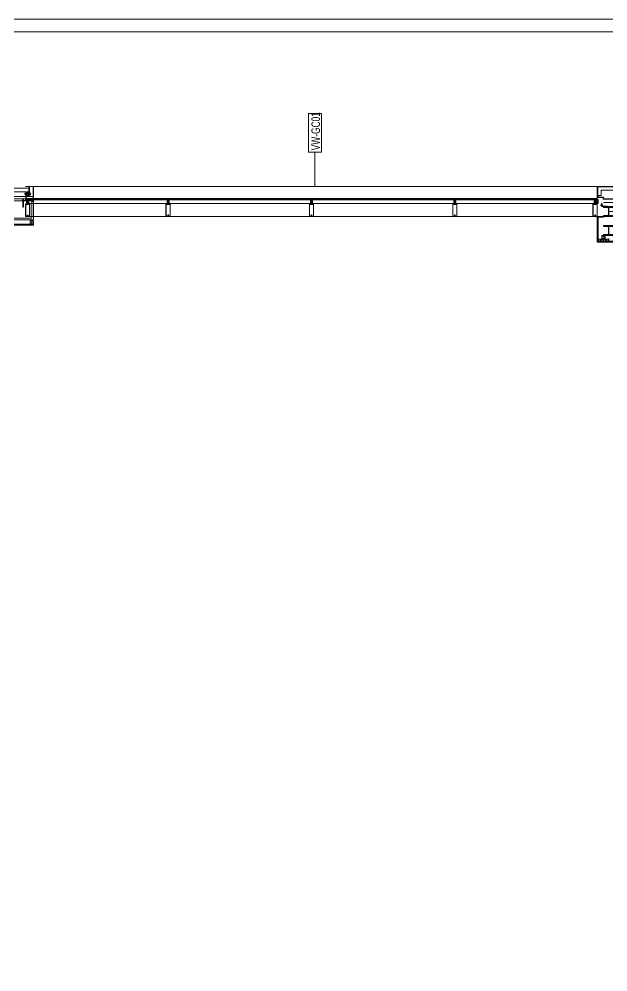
# Model space of a CAD drawing. Extents: x -3709 to 34975, y -230 to 8245.
# Drawn here: x 12281 to 12969, y 3092 to 4205 of the extents above; entities that cross this region are included whole.
import ezdxf
from ezdxf.enums import TextEntityAlignment as Align

# ---------------------------------------------------------------- set-up
doc = ezdxf.new("R2010")
doc.units = 0
for name, pattern in [('DOT2', [0.125, 0, -0.125]), ('Grundrisse$0$AUSGEZOGEN', [2, 1, 1]), ('HIDDEN', [0.375, 0.25, -0.125])]:
    doc.linetypes.add(name, pattern=pattern)
doc.layers.get('0').update_dxf_attribs({"color": 9, "lineweight": 9})
for name, color, linetype, lineweight in [('00', 9, 'Continuous', 9), ('06D', 9, 'Continuous', 9), ('09P', 9, 'Continuous', 9), ('10', 9, 'Continuous', 9), ('10A', 9, 'Continuous', 9), ('11', 9, 'Continuous', 9), ('14', 9, 'Continuous', 9), ('15', 9, 'Continuous', 9), ('20', 9, 'DOT2', 9), ('22', 8, 'Continuous', 9), ('33', 9, 'BATTING', 9), ('40A', 9, 'Continuous', 9)]:
    doc.layers.add(name, color=color, linetype=linetype, lineweight=lineweight)
doc.styles.add('Arial', font='arial.ttf', dxfattribs={"height": 2.5})
doc.linetypes.add('BATTING', pattern='A,0.0001,-0.1,[134,ltypeshp.shx,S=0.1,R=0,X=-0.1,Y=0],-0.2,[134,ltypeshp.shx,S=0.1,R=180,X=0.1,Y=0],-0.1', length=0.4001)

# ---------------------------------------------------------------- blocks, each defined once
blk = doc.blocks.new('cxvxv')
for p, q in [((-21988.4, 8561, 0), (-21988.4, 8560.3, 0)), ((-21988.4, 8560.3, 0), (-21986.6, 8560.3, 0)), ((-21988.4, 8555.4, 0), (-21986.6, 8555.4, 0)), ((-21988.4, 8554.7, 0), (-21988.4, 8555.4, 0)), ((-21986.9, 8561.1, 0), (-21988.2, 8561.1, 0)), ((-21986.9, 8554.7, 0), (-21988.2, 8554.7, 0)), ((-21988, 8561.2, 0), (-21987, 8561.3, 0)), ((-21988, 8561.3, 0), (-21988, 8561.3, 0)), ((-21988, 8561.2, 0), (-21988, 8561.3, 0)), ((-21988, 8561.3, 0), (-21987.9, 8561.3, 0)), ((-21988, 8561.1, 0), (-21987, 8561.2, 0)), ((-21988, 8561.1, 0), (-21988, 8561.2, 0)), ((-21988, 8561.2, 0), (-21988, 8561.2, 0)), ((-21988, 8561.1, 0), (-21988, 8561.1, 0)), ((-21988, 8561.1, 0), (-21988, 8561.1, 0)), ((-21988, 8561.1, 0), (-21988, 8561.1, 0)), ((-21988, 8561, 0), (-21988, 8560.3, 0)), ((-21988, 8560.3, 0), (-21987, 8560.3, 0)), ((-21988, 8560.3, 0), (-21988, 8560.3, 0)), ((-21988, 8560.1, 0), (-21988, 8555.6, 0)), ((-21988, 8555.4, 0), (-21987, 8555.4, 0)), ((-21988, 8554.7, 0), (-21988, 8555.4, 0)), ((-21988, 8555.4, 0), (-21988, 8555.4, 0)), ((-21987.5, 8561.3, 0), (-21987.9, 8561.3, 0)), ((-21987.7, 8561, 0), (-21987.7, 8561.1, 0)), ((-21987.7, 8561.1, 0), (-21987.7, 8561.1, 0)), ((-21987.5, 8561.3, 0), (-21987.1, 8561.3, 0)), ((-21987.1, 8561.3, 0), (-21987.1, 8561.2, 0)), ((-21987, 8561.3, 0), (-21987.1, 8561.3, 0)), ((-21987.1, 8561.3, 0), (-21987, 8561.3, 0)), ((-21987, 8561.3, 0), (-21987.1, 8561.3, 0)), ((-21987, 8561.3, 0), (-21987.1, 8561.3, 0)), ((-21987.1, 8561.2, 0), (-21987, 8561.2, 0)), ((-21987, 8561.2, 0), (-21987.1, 8561.2, 0)), ((-21987.1, 8561.2, 0), (-21987.1, 8561.1, 0)), ((-21987.1, 8561.1, 0), (-21987, 8561.1, 0)), ((-21987.1, 8560.6, 0), (-21987.1, 8561, 0)), ((-21987.1, 8560.6, 0), (-21987.1, 8560.3, 0)), ((-21987.1, 8560.3, 0), (-21987.1, 8560.3, 0)), ((-21987.1, 8555.6, 0), (-21987.1, 8560.1, 0)), ((-21987.1, 8555.1, 0), (-21987.1, 8555.4, 0)), ((-21987.1, 8555.4, 0), (-21987.1, 8555.4, 0)), ((-21987.1, 8555.1, 0), (-21987.1, 8554.7, 0)), ((-21987, 8560.3, 0), (-21987, 8560.3, 0)), ((-21987, 8555.6, 0), (-21987, 8560.1, 0)), ((-21987, 8555.4, 0), (-21987, 8555.4, 0)), ((-21986.6, 8560.3, 0), (-21986.6, 8561, 0)), ((-21986.6, 8555.4, 0), (-21986.6, 8554.7, 0))]:
    blk.add_line(p, q)
at = {"elevation": 0}
for points in [[(-21986.3, 8560.1), (-21988.7, 8560.1), (-21988.7, 8560.3), (-21986.3, 8560.3)], [(-21986.3, 8555.6), (-21988.7, 8555.6), (-21988.7, 8555.4), (-21986.3, 8555.4)]]:
    blk.add_lwpolyline(points, close=True, dxfattribs=at)
for points in [[(-21988, 8560.3), (-21988, 8560.3)], [(-21988, 8560.1), (-21988, 8555.6)], [(-21988, 8555.4), (-21988, 8555.4)]]:
    blk.add_lwpolyline(points, dxfattribs=at)
for centre, radius, start, end in [((-21988.2, 8560.8, 0), 0.315, 45.8497, 134.1503), ((-21988.2, 8555, 0), 0.315, 225.8497, 314.1503), ((-21987.5, 8560, 0), 1.12, 66.8701, 113.1299), ((-21987.5, 8560, 0), 1.12, 66.8701, 113.1299), ((-21987.5, 8555.8, 0), 1.12, 246.8701, 293.1299), ((-21987.5, 8555.8, 0), 1.12, 246.8701, 293.1299), ((-21986.9, 8560.8, 0), 0.313, 45.449, 134.551), ((-21986.9, 8555, 0), 0.313, 225.449, 314.551)]:
    blk.add_arc(centre, radius, start, end)
blk = doc.blocks.new('VIDA')
for p, q in [((-18072, 6524), (-18070, 6525)), ((-18072, 6524), (-18072, 6524)), ((-18072, 6524), (-18072, 6524)), ((-18070, 6523), (-18072, 6524)), ((-18070, 6525), (-18071, 6523)), ((-18071, 6523), (-18070, 6525)), ((-18070, 6523), (-18069, 6525)), ((-18070, 6525), (-18070, 6525)), ((-18070, 6525), (-18070, 6524)), ((-18070, 6524), (-18070, 6525)), ((-18070, 6525), (-18070, 6525)), ((-18070, 6525), (-18070, 6525)), ((-18070, 6525), (-18069, 6525)), ((-18070, 6524), (-18070, 6524)), ((-18069, 6522), (-18070, 6523)), ((-18070, 6523), (-18070, 6523)), ((-18069, 6523), (-18068, 6525)), ((-18069, 6522), (-18069, 6525)), ((-18069, 6525), (-18069, 6522)), ((-18069, 6525), (-18069, 6525)), ((-18069, 6525), (-18069, 6525)), ((-18069, 6525), (-18069, 6525)), ((-18069, 6525), (-18069, 6525)), ((-18069, 6525), (-18068, 6525)), ((-18069, 6523), (-18069, 6522)), ((-18068, 6522), (-18069, 6523)), ((-18069, 6523), (-18069, 6523)), ((-18069, 6522), (-18069, 6522)), ((-18067, 6525), (-18068, 6522)), ((-18068, 6523), (-18067, 6525)), ((-18068, 6525), (-18068, 6523)), ((-18068, 6522), (-18068, 6525)), ((-18068, 6525), (-18068, 6525)), ((-18068, 6525), (-18068, 6522)), ((-18068, 6525), (-18068, 6525)), ((-18068, 6525), (-18068, 6525)), ((-18068, 6525), (-18067, 6525)), ((-18068, 6523), (-18068, 6522)), ((-18068, 6522), (-18068, 6523)), ((-18068, 6523), (-18068, 6523)), ((-18068, 6523), (-18068, 6522)), ((-18067, 6522), (-18068, 6522)), ((-18068, 6522), (-18068, 6522)), ((-18066, 6525), (-18067, 6525)), ((-18067, 6523), (-18066, 6525)), ((-18066, 6525), (-18067, 6522)), ((-18067, 6525), (-18067, 6523)), ((-18067, 6522), (-18067, 6525)), ((-18067, 6525), (-18067, 6525)), ((-18067, 6525), (-18067, 6525)), ((-18067, 6525), (-18067, 6525)), ((-18067, 6522), (-18067, 6523)), ((-18067, 6523), (-18067, 6522)), ((-18067, 6523), (-18067, 6523)), ((-18067, 6523), (-18067, 6522)), ((-18066, 6522), (-18067, 6522)), ((-18066, 6525), (-18066, 6525)), ((-18066, 6525), (-18066, 6525)), ((-18066, 6525), (-18066, 6525)), ((-18066, 6525), (-18066, 6523)), ((-18066, 6522), (-18066, 6525)), ((-18065, 6525), (-18066, 6522)), ((-18066, 6523), (-18065, 6525)), ((-18066, 6525), (-18065, 6525)), ((-18066, 6523), (-18066, 6523)), ((-18066, 6523), (-18066, 6522)), ((-18066, 6523), (-18066, 6522)), ((-18066, 6522), (-18066, 6523)), ((-18065, 6522), (-18066, 6522)), ((-18065, 6525), (-18065, 6523)), ((-18065, 6522), (-18065, 6525)), ((-18065, 6525), (-18065, 6525)), ((-18065, 6525), (-18065, 6525)), ((-18065, 6525), (-18065, 6525)), ((-18065, 6525), (-18064, 6525)), ((-18065, 6523), (-18064, 6525)), ((-18064, 6525), (-18065, 6522)), ((-18065, 6522), (-18064, 6525)), ((-18065, 6523), (-18065, 6522)), ((-18065, 6523), (-18065, 6523)), ((-18065, 6523), (-18065, 6522)), ((-18065, 6522), (-18065, 6523)), ((-18064, 6523), (-18065, 6522)), ((-18064, 6523), (-18065, 6522)), ((-18065, 6522), (-18065, 6522)), ((-18064, 6525), (-18064, 6525)), ((-18064, 6525), (-18064, 6525)), ((-18064, 6525), (-18064, 6525)), ((-18064, 6525), (-18064, 6523)), ((-18064, 6522), (-18062, 6525)), ((-18062, 6525), (-18064, 6522)), ((-18064, 6523), (-18062, 6525)), ((-18062, 6525), (-18064, 6525)), ((-18064, 6523), (-18064, 6523)), ((-18062, 6523), (-18064, 6522)), ((-18062, 6523), (-18064, 6522)), ((-18064, 6522), (-18064, 6523)), ((-18064, 6522), (-18064, 6522)), ((-18063, 6522), (-18062, 6525)), ((-18061, 6525), (-18063, 6523)), ((-18062, 6525), (-18063, 6525)), ((-18062, 6523), (-18063, 6522)), ((-18063, 6522), (-18061, 6523)), ((-18062, 6523), (-18063, 6522)), ((-18063, 6523), (-18061, 6523)), ((-18063, 6522), (-18061, 6522)), ((-18062, 6525), (-18061, 6525)), ((-18062, 6525), (-18062, 6525)), ((-18062, 6525), (-18062, 6525)), ((-18062, 6525), (-18062, 6525)), ((-18061, 6525), (-18062, 6525)), ((-18062, 6523), (-18061, 6525)), ((-18061, 6525), (-18062, 6522)), ((-18062, 6522), (-18061, 6525)), ((-18061, 6523), (-18062, 6525)), ((-18062, 6525), (-18061, 6522)), ((-18062, 6525), (-18062, 6523)), ((-18062, 6525), (-18062, 6525)), ((-18062, 6525), (-18061, 6525)), ((-18062, 6523), (-18062, 6523)), ((-18062, 6522), (-18062, 6523)), ((-18061, 6523), (-18062, 6522)), ((-18061, 6523), (-18062, 6522)), ((-18062, 6522), (-18062, 6522)), ((-18061, 6525), (-18060, 6525)), ((-18061, 6525), (-18061, 6525)), ((-18061, 6525), (-18061, 6525)), ((-18061, 6525), (-18061, 6525)), ((-18061, 6525), (-18061, 6523)), ((-18061, 6522), (-18060, 6525)), ((-18060, 6525), (-18061, 6522)), ((-18061, 6523), (-18060, 6525)), ((-18061, 6523), (-18061, 6523)), ((-18060, 6523), (-18061, 6522)), ((-18060, 6523), (-18061, 6522)), ((-18061, 6522), (-18061, 6523)), ((-18061, 6522), (-18061, 6522)), ((-18060, 6525), (-18060, 6525)), ((-18060, 6525), (-18060, 6525)), ((-18060, 6525), (-18060, 6525)), ((-18060, 6525), (-18060, 6525)), ((-18060, 6525), (-18060, 6523)), ((-18060, 6523), (-18060, 6525)), ((-18059, 6525), (-18060, 6522)), ((-18060, 6522), (-18059, 6525)), ((-18060, 6525), (-18059, 6525)), ((-18059, 6524), (-18060, 6523)), ((-18060, 6522), (-18060, 6523)), ((-18060, 6523), (-18060, 6522)), ((-18060, 6523), (-18060, 6522)), ((-18060, 6523), (-18060, 6523)), ((-18060, 6523), (-18059, 6523)), ((-18060, 6522), (-18060, 6522)), ((-18058, 6527), (-18059, 6527)), ((-18059, 6521), (-18059, 6527)), ((-18059, 6525), (-18059, 6525)), ((-18058, 6521), (-18059, 6521))]:
    blk.add_line(p, q)
for points in [[(-18069, 6525), (-18069, 6523)], [(-18057, 6524), (-18057, 6524), (-18057, 6524), (-18057, 6523)]]:
    blk.add_lwpolyline(points)
for start, end in [(7.5095, 35.2427), (324.7573, 352.4905)]:
    blk.add_arc((-18062, 6524), 5.21, start, end)
blk = doc.blocks.new('çelik dübel')
at = {"ltscale": 7}
for p, q in [((-87, -2), (-85, 2)), ((-85, -6), (-85, 2)), ((-68, 2), (-85, 2)), ((-75, -6), (-75, 2)), ((-70, -6), (-70, 2)), ((-68, 3), (-58, 2)), ((-68, -7), (-68, 3)), ((-58, -6), (-58, 2)), ((-53, 2), (-58, 2)), ((-8, 2), (-58, 2)), ((-53, -6), (-53, 2)), ((-25, -6), (-25, 2)), ((-25, -6), (-24, 2)), ((-23, -6), (-22, 2)), ((-21, -6), (-20, 2)), ((-19, -6), (-18, 2)), ((-17, -6), (-16, 2)), ((-85, -6), (-87, -2)), ((-68, -6), (-85, -6)), ((-68, -7), (-58, -6)), ((-53, -5), (-58, -5)), ((-8, -6), (-58, -6))]:
    blk.add_line(p, q, dxfattribs=at)
for p, q in [((-15, -6), (-14, 2)), ((-13, -6), (-12, 2)), ((-11, -6), (-10, 1)), ((-10, -9), (-10, 5)), ((-9, 5), (-10, 5)), ((-10, 3), (-10, 5)), ((-9, -9), (-9, 5)), ((-8, 2), (-8, 3)), ((-8, -4), (-8, 0)), ((-5, 4), (-7, 4)), ((-5, 1), (-7, 1)), ((-4, 2), (-4, 3)), ((-1, 2), (-4, 2)), ((-4, -4), (-4, 0)), ((-3, -6), (-2, 2)), ((-1, -6), (0, 1)), ((0, -5), (0, 1)), ((-10, -7), (-10, -9)), ((-9, -9), (-10, -9)), ((-8, -6), (-8, -7)), ((-5, -5), (-7, -5)), ((-5, -8), (-7, -8)), ((-4, -6), (-4, -7)), ((-1, -6), (-4, -6))]:
    blk.add_line(p, q)
for points in [[(-68, 1), (-67, 0), (-67, 0), (-67, 0), (-66, -1), (-66, -1), (-66, -2), (-65, -2), (-65, -3), (-65, -3), (-65, -3), (-65, -3), (-64, -4), (-64, -4), (-64, -3), (-64, -3), (-63, -3), (-63, -3), (-63, -3), (-63, -2), (-62, -2), (-62, -2), (-62, -1), (-62, -1), (-61, -1), (-61, -1), (-61, -1), (-61, 0), (-61, 0), (-60, -1), (-60, -1), (-60, -1), (-60, -1), (-60, -1), (-60, -2), (-59, -2), (-59, -3), (-59, -3), (-59, -3), (-58, -3), (-58, -3)], [(-68, 0), (-68, 0), (-68, 0), (-68, -1), (-68, -1), (-68, -1), (-68, -1), (-68, -1), (-68, -1), (-68, -1), (-68, -1), (-68, -1), (-67, -1), (-67, -1), (-67, -1), (-67, -1), (-67, -1), (-67, -1), (-67, -1), (-67, -1), (-67, -1), (-67, -1), (-67, -1), (-67, -1), (-67, -1), (-67, -1), (-67, -1), (-67, -2), (-67, -2), (-67, -2), (-67, -2), (-67, -2), (-67, -2), (-67, -2), (-67, -2), (-67, -2), (-67, -2), (-67, -2), (-67, -2), (-67, -2), (-67, -2), (-67, -2), (-67, -2), (-66, -2), (-66, -3), (-66, -3), (-66, -3), (-66, -3), (-66, -3), (-66, -3), (-66, -3), (-66, -3), (-66, -3), (-66, -3), (-66, -3), (-66, -3), (-66, -3), (-66, -3), (-66, -3), (-66, -3), (-66, -3), (-66, -4), (-66, -4), (-66, -4), (-66, -4), (-66, -4), (-66, -4), (-66, -4), (-66, -4), (-66, -4), (-66, -4), (-66, -4), (-65, -4), (-65, -4), (-65, -4), (-65, -4), (-65, -4), (-65, -4), (-65, -4), (-65, -4), (-65, -4), (-65, -4), (-65, -4), (-65, -4), (-65, -4), (-65, -4), (-65, -5), (-65, -5), (-65, -5), (-64, -5), (-64, -5), (-64, -5), (-64, -5), (-64, -5), (-64, -5), (-64, -5), (-64, -5), (-64, -5), (-64, -5), (-64, -4), (-64, -4), (-64, -4), (-64, -4), (-64, -4), (-64, -4), (-63, -4), (-63, -4), (-63, -4), (-63, -4), (-63, -4), (-63, -4), (-63, -4), (-63, -4), (-63, -4), (-63, -4), (-63, -4), (-63, -4), (-63, -4), (-63, -4), (-63, -4), (-63, -4), (-63, -4), (-63, -4), (-63, -4), (-63, -4), (-63, -4), (-63, -4), (-63, -4), (-63, -4), (-62, -4), (-62, -4), (-62, -3), (-62, -3), (-62, -3), (-62, -3), (-62, -3), (-62, -3), (-62, -3), (-62, -3), (-62, -3), (-62, -3), (-62, -3), (-62, -3), (-62, -3), (-62, -3), (-62, -3), (-62, -3), (-62, -3), (-62, -3), (-62, -3), (-62, -3), (-62, -3), (-62, -3), (-62, -3), (-62, -3), (-62, -3), (-62, -2), (-61, -2), (-61, -2), (-61, -2), (-61, -2), (-61, -2), (-61, -2), (-61, -2), (-61, -2), (-61, -2), (-61, -2), (-61, -2), (-61, -2), (-61, -2), (-61, -2), (-61, -2), (-61, -2), (-61, -2), (-61, -2), (-61, -2), (-61, -2), (-61, -2), (-61, -2), (-61, -2), (-61, -2), (-61, -2), (-61, -2), (-61, -2), (-61, -2), (-61, -2), (-61, -2), (-61, -2), (-61, -2), (-61, -2), (-61, -2), (-61, -2), (-61, -2), (-61, -2), (-61, -2), (-61, -2), (-61, -2), (-61, -2), (-61, -2), (-61, -2), (-60, -2), (-60, -2), (-60, -2), (-60, -2), (-60, -3), (-60, -3), (-60, -3), (-60, -3), (-60, -3), (-60, -3), (-60, -3), (-60, -3), (-60, -3), (-60, -3), (-60, -3), (-60, -3), (-60, -3), (-60, -3), (-60, -3), (-60, -3), (-60, -3), (-60, -3), (-60, -4), (-60, -4), (-60, -4), (-60, -4), (-60, -4), (-60, -4), (-59, -4), (-59, -4), (-59, -4), (-59, -4), (-59, -4), (-59, -4), (-59, -4), (-59, -4), (-59, -4), (-59, -4), (-58, -4), (-58, -4), (-58, -5)]]:
    blk.add_lwpolyline(points)
for centre, start, end in [((-7, 3), 90, 180), ((-7, 2), 180, 270), ((-7, 0), 90, 180), ((-5, 3), 0, 90), ((-5, 2), 270, 0), ((-5, 0), 0, 90), ((-1, 1), 0, 90), ((-7, -4), 180, 270), ((-7, -6), 90, 180), ((-7, -7), 180, 270), ((-5, -4), 270, 0), ((-5, -6), 0, 90), ((-5, -7), 270, 0), ((-1, -5), 270, 0)]:
    blk.add_arc(centre, 1, start, end)
blk = doc.blocks.new('kjdol')
at = {"elevation": -249.8}
for points in [[(77398, 60089.9), (77398, 60085.9), (77394, 60085.9), (77394, 60089.9)], [(77397.8, 60089.7), (77397.8, 60086.1), (77394.2, 60086.1), (77394.2, 60089.7)]]:
    blk.add_lwpolyline(points, close=True, dxfattribs=at)
at = {"ltscale": 10, "elevation": -278.9}
blk.add_lwpolyline([(77394.1, 60089.9), (77403.3, 60089.9, 0.460237), (77404.2, 60090.8), (77404.2, 60094.9), (77403.8, 60094.9), (77403.8, 60091.3, -0.414214), (77402.8, 60090.3), (77394.1, 60090.3)], format="xyb", close=True, dxfattribs=at)
at = {"xscale": 0.1000000000058208, "yscale": 0.1000000000058208, "zscale": 0.1000000000058208, "rotation": 180}
blk.add_blockref('VIDA', (75587.8, 60740.3, -249.8), dxfattribs=at)
blk.add_blockref('cxvxv', (99383.5, 51530.1, -249.8))
at = {"extrusion": (0, 0, -1), "xscale": 0.1000000000058208, "yscale": 0.1000000000058208, "zscale": -0.0999999999999091}
blk.add_blockref('çelik dübel', (-77402.7, 60093.4, 459.2), dxfattribs=at)
blk = doc.blocks.new('p-profil-21')
at = {"layer": '10A', "linetype": 'Continuous'}
for points in [[(2.4, 20.8), (2.3, 20.9), (-2.3, 20.9), (-2.4, 20.8), (-2.4, 20.2), (-2.3, 20.2), (-2.3, 20.1), (-2.4, 19.8), (-2.5, 19.8), (-2.5, 20.8), (-2.4, 21), (-2.4, 21), (2.3, 21), (2.5, 20.9), (2.5, 20.8), (2.5, 19.8), (2.4, 19.8), (2.3, 20.1), (2.3, 20.2), (2.4, 20.2)], [(2.5, 14.7), (2.5, 0.1), (2.5, 0), (2.3, 0), (-2.4, 0), (-2.5, 0.1), (-2.5, 0.1), (-2.5, 14.7), (-2.3, 14.7), (-2.2, 14.7), (-2.2, 14.6), (-2.3, 14.6), (-2.3, 14.4), (-1.9, 14.4), (-1.9, 14.4), (-1.8, 14.4), (-1.4, 14.4), (-1.4, 14.6), (-1.5, 14.6), (-1.5, 14.7), (-1.4, 14.7), (-1.1, 14.7), (-1.1, 14.6), (-1.2, 14.6), (-1.2, 14.4), (-0.7, 14.4), (-0.5, 14.5), (-0.5, 14.6), (-0.5, 15.7), (-0.5, 15.7), (-0.4, 15.7), (-0.2, 15.6), (-0.2, 15.6), (-0.2, 15.5), (-0.2, 15.4), (-0.2, 15.4), (-0.2, 15.4), (-0.2, 15.2), (-0.2, 15.2), (-0.2, 15.2), (-0.2, 15), (-0.2, 15), (-0.2, 15), (-0.2, 14.9), (-0.2, 14.8), (-0.2, 14.8), (-0.2, 14.7), (-0.2, 14.7), (-0.2, 14.6), (-0.2, 14.6), (-0.1, 14.4), (0, 14.3), (0.1, 14.4), (0.2, 14.6), (0.2, 14.7), (0.2, 14.7), (0.2, 14.8), (0.2, 14.9), (0.2, 14.9), (0.2, 15), (0.2, 15.1), (0.2, 15.1), (0.2, 15.1), (0.2, 15.3), (0.2, 15.3), (0.2, 15.3), (0.2, 15.4), (0.2, 15.5), (0.2, 15.5), (0.2, 15.6), (0.3, 15.6), (0.4, 15.7), (0.5, 15.7), (0.5, 15.7), (0.5, 14.6), (0.6, 14.5), (0.6, 14.4), (1.2, 14.4), (1.2, 14.6), (1.1, 14.6), (1.1, 14.7), (1.5, 14.7), (1.5, 14.7), (1.5, 14.6), (1.4, 14.6), (1.4, 14.4), (1.9, 14.4), (1.9, 14.4), (1.9, 14.4), (2.4, 14.4), (2.4, 14.6), (2.2, 14.6), (2.2, 14.7), (2.3, 14.7)], [(-2.1, 19.9), (-2, 19.9), (-2, 19.9), (-2, 19.8), (-2.4, 19.8), (-2.3, 20.2), (-2.2, 20.2), (-2.3, 20.2), (-2.3, 20.3), (-2.3, 20.3), (-2.3, 20.5), (-2.2, 20.6), (-2.1, 20.8), (-2.1, 20.8), (-2.1, 20.8), (-2.1, 20.7), (-2.1, 20.4), (-2, 20.3), (-1.1, 20.3), (-1, 20.2), (-1, 20.1), (-0.9, 20), (0, 20), (0, 20), (0, 20), (0.9, 20), (1, 20.1), (1, 20.2), (1.1, 20.3), (2, 20.3), (2, 20.4), (2, 20.7), (2.1, 20.8), (2.1, 20.8), (2.1, 20.8), (2.2, 20.6), (2.3, 20.5), (2.3, 20.3), (2.3, 20.3), (2.3, 20.2), (2.2, 20.2), (2.2, 20.2), (2.3, 19.8), (2, 19.8), (1.9, 19.9), (1.9, 19.9), (2.1, 19.9), (2.1, 20.1), (2, 20.2), (1.1, 20.2), (1.1, 19.9), (1.2, 19.9), (1.2, 19.9), (1.2, 19.8), (-1.2, 19.8), (-1.3, 19.9), (-1.3, 19.9), (-1.1, 19.9), (-1.1, 20.2), (-2, 20.2), (-2.1, 20.1)]]:
    blk.add_lwpolyline(points, close=True, dxfattribs=at)
blk.add_lwpolyline([(2.3, 14.1), (-2.3, 14.1), (-2.3, 0.2), (-0.2, 0.2), (-0.1, 0.3), (-0.1, 0.7), (-0.2, 0.8), (-0.2, 0.8), (-0.3, 0.8), (-0.3, 0.9), (-0.3, 0.9), (-0.4, 1), (-0.4, 1), (-0.4, 1), (-0.4, 1.1), (-0.5, 1.2), (-0.5, 1.2), (-0.5, 1.3), (-0.4, 1.3), (-0.4, 1.4), (-0.4, 1.4), (-0.4, 1.5), (-0.3, 1.5), (-0.3, 1.6), (-0.2, 1.6), (-0.1, 1.5), (-0.1, 1.3), (-0.2, 1.3), (-0.2, 1.3), (-0.2, 1.2), (-0.2, 1.1), (-0.2, 1.1), (-0.1, 1.1), (-0.1, 1), (0, 1), (0.1, 1), (0.1, 1.1), (0.1, 1.1), (0.2, 1.1), (0.2, 1.2), (0.2, 1.3), (0.1, 1.3), (0.1, 1.3), (0.1, 1.4), (0.1, 1.5), (0.2, 1.6), (0.3, 1.6), (0.3, 1.5), (0.3, 1.5), (0.4, 1.4), (0.4, 1.4), (0.4, 1.3), (0.4, 1.3), (0.4, 1.2), (0.4, 1.2), (0.4, 1.1), (0.4, 1), (0.4, 1), (0.4, 1), (0.3, 0.9), (0.3, 0.9), (0.2, 0.8), (0.2, 0.8), (0.2, 0.8), (0.1, 0.7), (0.1, 0.3), (0.1, 0.2), (2.3, 0.2), (2.3, 14.1)], dxfattribs=at)
at = {"layer": '10A', "linetype": 'Grundrisse$0$AUSGEZOGEN'}
for points in [[(-0.9, 18.2), (-0.9, 18.2), (-0.5, 18.3), (-0.5, 18.2), (-0.6, 18.1), (-0.6, 18.1), (-0.9, 18.1), (-1, 18), (-1.1, 17.9), (-1.1, 17.6), (-1.1, 17.5), (-1.2, 17.5), (-1.2, 17.6), (-1.2, 17.9), (-1.2, 17.9), (-1.2, 18), (-1.2, 18), (-1.1, 18), (-1.1, 18.1), (-1.1, 18.1), (-1, 18.2), (-1, 18.2)], [(-0.9, 17.3), (-0.9, 17.3), (-0.5, 17.4), (-0.5, 17.3), (-0.6, 17.2), (-0.6, 17.2), (-0.9, 17.2), (-1, 17.1), (-1.1, 17), (-1.1, 16.7), (-1.1, 16.7), (-1.2, 16.6), (-1.2, 16.7), (-1.2, 17), (-1.2, 17), (-1.2, 17.1), (-1.2, 17.1), (-1.1, 17.2), (-1.1, 17.2), (-1.1, 17.2), (-1, 17.3), (-1, 17.3)], [(-0.9, 16.4), (-0.9, 16.5), (-0.5, 16.5), (-0.5, 16.4), (-0.6, 16.3), (-0.6, 16.3), (-0.9, 16.3), (-1, 16.2), (-1.1, 16.1), (-1.1, 15.8), (-1.1, 15.8), (-1.2, 15.8), (-1.2, 15.8), (-1.2, 16.1), (-1.2, 16.1), (-1.2, 16.2), (-1.2, 16.2), (-1.1, 16.3), (-1.1, 16.3), (-1.1, 16.4), (-1, 16.4), (-1, 16.4)], [(0.5, 15.8), (0.3, 15.8), (0.2, 15.7), (0.2, 15.6), (0.2, 15.4), (0.2, 15.2), (0.2, 15.2), (0.2, 15.1), (0.2, 15.1), (0.2, 15.1), (0.2, 14.9), (0.2, 14.8), (0.2, 14.8), (0.1, 14.6), (0, 14.6), (-0.1, 14.6), (-0.2, 14.8), (-0.2, 14.8), (-0.2, 14.9), (-0.2, 15.1), (-0.2, 15.1), (-0.2, 15.1), (-0.2, 15.2), (-0.2, 15.2), (-0.2, 15.4), (-0.2, 15.6), (-0.2, 15.7), (-0.3, 15.8), (-0.5, 15.8), (-0.5, 18.6), (-0.5, 18.7), (-0.4, 18.9), (-0.4, 19), (-0.4, 19), (-0.5, 19), (-0.5, 19), (-0.5, 19), (-0.5, 19.6), (-0.4, 19.7), (-0.3, 19.6), (-0.3, 19.5), (-0.3, 19.5), (-0.4, 19.5), (-0.4, 19.2), (-0.3, 19.1), (0, 18.8), (0, 18.8), (0, 18.8), (0.3, 19.1), (0.4, 19.2), (0.4, 19.5), (0.3, 19.5), (0.3, 19.5), (0.3, 19.6), (0.4, 19.7), (0.5, 19.6), (0.5, 19.6), (0.5, 19), (0.5, 19), (0.4, 19), (0.4, 19), (0.4, 18.9), (0.5, 18.7), (0.5, 18.6)], [(0.9, 18.2), (0.9, 18.2), (0.5, 18.3), (0.5, 18.2), (0.5, 18.1), (0.6, 18.1), (0.9, 18.1), (1, 18), (1.1, 17.9), (1.1, 17.6), (1.1, 17.5), (1.1, 17.5), (1.2, 17.6), (1.2, 17.9), (1.2, 17.9), (1.2, 18), (1.1, 18), (1.1, 18), (1.1, 18.1), (1.1, 18.1), (1, 18.2), (1, 18.2)], [(0.9, 17.3), (0.9, 17.3), (0.5, 17.4), (0.5, 17.3), (0.5, 17.2), (0.6, 17.2), (0.9, 17.2), (1, 17.1), (1.1, 17), (1.1, 16.7), (1.1, 16.7), (1.1, 16.6), (1.2, 16.7), (1.2, 17), (1.2, 17), (1.2, 17.1), (1.1, 17.1), (1.1, 17.2), (1.1, 17.2), (1.1, 17.2), (1, 17.3), (1, 17.3)], [(0.9, 16.4), (0.9, 16.5), (0.5, 16.5), (0.5, 16.4), (0.5, 16.3), (0.6, 16.3), (0.9, 16.3), (1, 16.2), (1.1, 16.1), (1.1, 15.8), (1.1, 15.8), (1.1, 15.8), (1.2, 15.8), (1.2, 16.1), (1.2, 16.1), (1.2, 16.2), (1.1, 16.2), (1.1, 16.3), (1.1, 16.3), (1.1, 16.4), (1, 16.4), (1, 16.4)]]:
    blk.add_lwpolyline(points, close=True, dxfattribs=at)
blk = doc.blocks.new('*U52')
for points in [[(-0.1, -0.4), (-0.6, -0.4), (-0.6, 0.4), (-0.1, 0.4)], [(-0.1, 0.6), (0, 0.6), (0, -0.6), (-0.1, -0.6)], [(0.8, 0.6), (0.7, 0.6), (0.7, -0.6), (0.8, -0.6)], [(0.8, -0.4), (1.3, -0.4), (1.3, 0.4), (0.8, 0.4)]]:
    blk.add_lwpolyline(points, close=True)
for points in [[(0.7, 0.2), (0, 0.2)], [(0.7, -0.2), (0, -0.2)]]:
    blk.add_lwpolyline(points)
blk = doc.blocks.new('*U698')
for points in [[(-0.1, -0.4), (-0.6, -0.4), (-0.6, 0.4), (-0.1, 0.4)], [(-0.1, 0.6), (0, 0.6), (0, -0.6), (-0.1, -0.6)], [(1.1, 0.6), (1, 0.6), (1, -0.6), (1.1, -0.6)], [(1.1, -0.4), (1.5, -0.4), (1.5, 0.4), (1.1, 0.4)]]:
    blk.add_lwpolyline(points, close=True)
for points in [[(1, 0.2), (0, 0.2)], [(1, -0.2), (0, -0.2)]]:
    blk.add_lwpolyline(points)
blk = doc.blocks.new('*U697')
for points in [[(-0.1, -0.4), (-0.6, -0.4), (-0.6, 0.4), (-0.1, 0.4)], [(-0.1, 0.6), (0, 0.6), (0, -0.6), (-0.1, -0.6)], [(1.3, 0.6), (1.2, 0.6), (1.2, -0.6), (1.3, -0.6)], [(1.3, -0.4), (1.8, -0.4), (1.8, 0.4), (1.3, 0.4)]]:
    blk.add_lwpolyline(points, close=True)
for points in [[(1.2, 0.2), (0, 0.2)], [(1.2, -0.2), (0, -0.2)]]:
    blk.add_lwpolyline(points)
blk = doc.blocks.new('Prf-40x40')
for points in [[(1.5, -2), (-1.5, -2, -0.414214), (-2, -1.5), (-2, 1.5, -0.414214), (-1.5, 2), (1.5, 2, -0.414214), (2, 1.5), (2, -1.5, -0.414214)], [(1.5, -1.7), (-1.5, -1.7, -0.414214), (-1.7, -1.5), (-1.7, 1.5, -0.414214), (-1.5, 1.7), (1.5, 1.7, -0.414214), (1.7, 1.5), (1.7, -1.5, -0.414214)]]:
    blk.add_lwpolyline(points, format="xyb", close=True)
blk.add_point((0, 0))
blk = doc.blocks.new('VIDA-GY2')
for p, q in [((0, 6), (-3, 6)), ((0, 5), (-3, 5)), ((0, 9), (0, 6)), ((0, 9), (0, 6)), ((3, 6), (0, 6)), ((0, 5), (0, 2)), ((0, 5), (0, 2)), ((3, 5), (0, 5))]:
    blk.add_line(p, q)
blk.add_circle((0, 5), 5.4)
for centre, start, end in [((-1, 5), 166.2259, 193.7741), ((0, 7), 76.2259, 103.7741), ((0, 4), 256.2259, 283.7741), ((1, 5), 346.2259, 13.7741)]:
    blk.add_arc(centre, 2.1, start, end)
blk = doc.blocks.new('A$C24435FA4')
for p, q in [((6.8, 6.2, 0), (4, 6.2, 0)), ((4.2, 1.1, 0), (4, 1.1, 0)), ((4, 1.1, 0), (4, -1.1, 0)), ((4.2, 1.1, 0), (4.2, -1.1, 0)), ((4.3, 5.3, 0), (6.8, 5.3, 0)), ((4.3, 5.3, 0), (4.3, -5.3, 0)), ((4.3, -5.3, 0), (4.3, 5.3, 0)), ((4.3, 0.9, 0), (4.9, 0.9, 0)), ((4.3, 0.5, 0), (4.9, 0.5, 0)), ((5, 0.7, 0), (5, -0.7, 0)), ((5, 0.5, 0), (6.3, 0.5, 0)), ((5.2, -0.5, 0), (5.2, 0.5, 0)), ((5.3, -0.5, 0), (5.3, 0.5, 0)), ((5.5, -0.5, 0), (5.5, 0.5, 0)), ((5.7, -0.5, 0), (5.7, 0.5, 0)), ((5.8, -0.5, 0), (5.8, 0.5, 0)), ((6, -0.5, 0), (6, 0.5, 0)), ((6.1, -0.5, 0), (6.1, 0.5, 0)), ((6.3, -0.5, 0), (6.3, 0.5, 0)), ((6.8, 5.2, 0), (6.8, 6.2, 0)), ((6.8, -5.3, 0), (6.8, 5.3, 0)), ((4.2, -1.1, 0), (4, -1.1, 0)), ((4, -6.3, 0), (6.8, -6.3)), ((4.3, -0.5, 0), (4.9, -0.5, 0)), ((4.3, -1, 0), (4.9, -1, 0)), ((4.3, -5.3, 0), (6.8, -5.3, 0)), ((5, -0.5, 0), (6.3, -0.5, 0)), ((6.8, -6.3, 0), (6.8, -5.3, 0))]:
    blk.add_line(p, q)
for centre, radius, start, end in [((4.1, 6.3, 0), 0.129, 200.3002, 318.4444), ((4.1, 6.1, 0), 0.129, 200.3002, 318.4444), ((4.1, 5.9, 0), 0.129, 200.3002, 318.4444), ((4.1, 5.7, 0), 0.129, 200.3002, 318.4444), ((4.1, 5.5, 0), 0.129, 200.3002, 318.4444), ((4.1, 5.3, 0), 0.129, 200.3002, 318.4444), ((4.1, 5.1, 0), 0.129, 200.3002, 318.4444), ((4.1, 4.9, 0), 0.129, 200.3002, 318.4444), ((4.1, 4.7, 0), 0.129, 200.3002, 318.4444), ((4.1, 4.5, 0), 0.129, 200.3002, 318.4444), ((4.1, 4.3, 0), 0.129, 200.3002, 318.4444), ((4.1, 4.1, 0), 0.129, 200.3002, 318.4444), ((4.1, 3.9, 0), 0.129, 200.3002, 318.4444), ((4.1, 3.7, 0), 0.129, 200.3002, 318.4444), ((4.1, 3.5, 0), 0.129, 200.3002, 318.4444), ((4.1, 3.3, 0), 0.129, 200.3002, 318.4444), ((4.1, 3.1, 0), 0.129, 200.3002, 318.4444), ((4.1, 2.9, 0), 0.129, 200.3002, 318.4444), ((4.1, 2.7, 0), 0.129, 200.3002, 318.4444), ((4.1, 2.5, 0), 0.129, 200.3002, 318.4444), ((4.1, 2.3, 0), 0.129, 200.3002, 318.4444), ((4.1, 2.1, 0), 0.129, 200.3002, 318.4444), ((4.1, 1.9, 0), 0.129, 200.3002, 318.4444), ((4.1, 1.7, 0), 0.129, 200.3002, 318.4444), ((4.1, 1.5, 0), 0.129, 200.3002, 318.4444), ((4.1, 1.3, 0), 0.129, 200.3002, 318.4444), ((4.1, 1.1, 0), 0.129, 200.3002, 318.4444), ((4.1, 0.9, 0), 0.129, 200.3002, 318.4444), ((4.1, 0.7, 0), 0.129, 200.3002, 318.4444), ((4.1, 0.5, 0), 0.129, 200.3002, 318.4444), ((4.1, 0.3, 0), 0.129, 200.3002, 318.4444), ((4.1, 0.1, 0), 0.129, 200.3002, 318.4444), ((4.5, 0.7), 0.303, 132.075, 227.925), ((5.5, 0), 1.3, 157.3801, 202.6199), ((4.7, 0.7), 0.303, 312.075, 47.925), ((3.7, 0), 1.3, 337.3801, 22.6199), ((4.1, -0.1, 0), 0.129, 200.3002, 318.4444), ((4.1, -0.3, 0), 0.129, 200.3002, 318.4444), ((4.1, -0.5, 0), 0.129, 200.3002, 318.4444), ((4.1, -0.7, 0), 0.129, 200.3002, 318.4444), ((4.1, -0.9, 0), 0.129, 200.3002, 318.4444), ((4.1, -1.1, 0), 0.129, 200.3002, 318.4444), ((4.1, -1.3, 0), 0.129, 200.3002, 318.4444), ((4.1, -1.5, 0), 0.129, 200.3002, 318.4444), ((4.1, -1.7, 0), 0.129, 200.3002, 318.4444), ((4.1, -1.9, 0), 0.129, 200.3002, 318.4444), ((4.1, -2.1, 0), 0.129, 200.3002, 318.4444), ((4.1, -2.3, 0), 0.129, 200.3002, 318.4444), ((4.1, -2.5, 0), 0.129, 200.3002, 318.4444), ((4.1, -2.7, 0), 0.129, 200.3002, 318.4444), ((4.1, -2.9, 0), 0.129, 200.3002, 318.4444), ((4.1, -3.1, 0), 0.129, 200.3002, 318.4444), ((4.1, -3.3, 0), 0.129, 200.3002, 318.4444), ((4.1, -3.5, 0), 0.129, 200.3002, 318.4444), ((4.1, -3.7, 0), 0.129, 200.3002, 318.4444), ((4.1, -3.9, 0), 0.129, 200.3002, 318.4444), ((4.1, -4.1, 0), 0.129, 200.3002, 318.4444), ((4.1, -4.3, 0), 0.129, 200.3002, 318.4444), ((4.1, -4.5, 0), 0.129, 200.3002, 318.4444), ((4.1, -4.7, 0), 0.129, 200.3002, 318.4444), ((4.1, -4.9, 0), 0.129, 200.3002, 318.4444), ((4.1, -5.1, 0), 0.129, 200.3002, 318.4444), ((4.1, -5.3, 0), 0.129, 200.3002, 318.4444), ((4.1, -5.5, 0), 0.129, 200.3002, 318.4444), ((4.1, -5.7, 0), 0.129, 200.3002, 318.4444), ((4.1, -5.9, 0), 0.129, 200.3002, 318.4444), ((4.1, -6.1, 0), 0.129, 200.3002, 318.4444), ((4.5, -0.7), 0.303, 132.075, 227.925), ((4.7, -0.7), 0.303, 312.075, 47.925)]:
    blk.add_arc(centre, radius, start, end)
at = {"xscale": 0.09999999997671699, "yscale": 0.09999999997671699, "zscale": 0.09999999997671699, "rotation": 179.9999994663915}
for p in [(5.6, 3.5, 0), (5.6, -2.5, 0)]:
    blk.add_blockref('VIDA-GY2', p, dxfattribs=at)
at = {"layer": '10'}
blk.add_blockref('Prf-40x40', (2, 0), dxfattribs=at)
blk = doc.blocks.new('p-cephe-kose')
at = {"layer": '09P'}
h = blk.add_hatch(dxfattribs=at)
h.set_pattern_fill('ANSI31', color=256, scale=2, angle=180, style=0)
h.set_pattern_definition([(315, (-235.27782, -19.0209), (-0.176777, -0.176777), [])])
h.paths.add_polyline_path([(-228.2, -23.6), (-235, -23.6), (-235, -20), (-234.6, -20), (-234.6, -23.2), (-228.2, -23.2)])
h = blk.add_hatch(dxfattribs=at)
h.set_pattern_fill('ANSI31', color=256, scale=2, angle=90, style=0)
h.set_pattern_definition([(135, (-498170.25838, -156275.56962), (-0.1767766953, -0.1767766953), [])])
edge = h.paths.add_edge_path()
edge.add_line((-220.7, -23.6), (-232.7, -23.6))
edge.add_line((-232.7, -23.6), (-232.7, -24.4))
edge.add_line((-232.7, -24.4), (-228.2, -24.4))
edge.add_arc((-228.2, -25.6), 1.2, 0, 90, ccw=False)
edge.add_line((-227, -25.6), (-227, -33))
edge.add_arc((-228.2, -33), 1.2, -90, 0, ccw=False)
edge.add_line((-228.2, -34.2), (-232.7, -34.2))
edge.add_line((-232.7, -34.2), (-232.7, -35))
edge.add_line((-232.7, -35), (-220.7, -35))
edge.add_line((-220.7, -35), (-220.7, -34.2))
edge.add_line((-220.7, -34.2), (-225.3, -34.2))
edge.add_arc((-225.3, -33), 1.2, 180, 270, ccw=False)
edge.add_line((-226.5, -33), (-226.5, -25.6))
edge.add_arc((-225.3, -25.6), 1.2, 90, 180, ccw=False)
edge.add_line((-225.3, -24.4), (-220.7, -24.4))
edge.add_line((-220.7, -24.4), (-220.7, -23.6))
h = blk.add_hatch(dxfattribs=at)
h.set_pattern_fill('ANSI31', color=256, scale=2, angle=90, style=0)
h.set_pattern_definition([(135, (-498160.135, -156275.56962), (-0.1767766953, -0.1767766953), [])])
edge = h.paths.add_edge_path()
edge.add_line((-51.7, -23.6), (-63.7, -23.6))
edge.add_line((-63.7, -23.6), (-63.7, -24.4))
edge.add_line((-63.7, -24.4), (-59.1, -24.4))
edge.add_arc((-59.1, -25.6), 1.2, 0, 90, ccw=False)
edge.add_line((-57.9, -25.6), (-57.9, -33))
edge.add_arc((-59.1, -33), 1.2, -90, 0, ccw=False)
edge.add_line((-59.1, -34.2), (-63.7, -34.2))
edge.add_line((-63.7, -34.2), (-63.7, -35))
edge.add_line((-63.7, -35), (-51.7, -35))
edge.add_line((-51.7, -35), (-51.7, -34.2))
edge.add_line((-51.7, -34.2), (-56.2, -34.2))
edge.add_arc((-56.2, -33), 1.2, 180, 270, ccw=False)
edge.add_line((-57.4, -33), (-57.4, -25.6))
edge.add_arc((-56.2, -25.6), 1.2, 90, 180, ccw=False)
edge.add_line((-56.2, -24.4), (-51.7, -24.4))
edge.add_line((-51.7, -24.4), (-51.7, -23.6))
h = blk.add_hatch(dxfattribs=at)
h.set_pattern_fill('ANSI31', color=256, scale=2, angle=90, style=0)
h.set_pattern_definition([(135, (-15.31695, -44.59016), (-0.1767767, -0.1767767), [])])
edge = h.paths.add_edge_path()
edge.add_line((-15.3, -23.6), (-15.3, -35.6))
edge.add_line((-15.3, -35.6), (-16.1, -35.6))
edge.add_line((-16.1, -35.6), (-16.1, -31.1))
edge.add_arc((-17.3, -31.1), 1.2, 0, 90)
edge.add_line((-17.3, -29.9), (-24.7, -29.9))
edge.add_arc((-24.7, -31.1), 1.2, 90, 180)
edge.add_line((-25.9, -31.1), (-25.9, -35.6))
edge.add_line((-25.9, -35.6), (-26.7, -35.6))
edge.add_line((-26.7, -35.6), (-26.7, -23.6))
edge.add_line((-26.7, -23.6), (-25.9, -23.6))
edge.add_line((-25.9, -23.6), (-25.9, -28.2))
edge.add_arc((-24.7, -28.2), 1.2, 180, 270)
edge.add_line((-24.7, -29.4), (-17.3, -29.4))
edge.add_arc((-17.3, -28.2), 1.2, 270, 360)
edge.add_line((-16.1, -28.2), (-16.1, -23.6))
edge.add_line((-16.1, -23.6), (-15.3, -23.6))
h = blk.add_hatch(dxfattribs=at)
h.set_pattern_fill('ANSI31', color=256, scale=2, angle=90, style=0)
h.set_pattern_definition([(135, (-498170.25838, -156297.74955), (-0.1767766953, -0.1767766953), [])])
edge = h.paths.add_edge_path()
edge.add_line((-220.7, -45.8), (-232.7, -45.8))
edge.add_line((-232.7, -45.8), (-232.7, -46.6))
edge.add_line((-232.7, -46.6), (-228.2, -46.6))
edge.add_arc((-228.2, -47.8), 1.2, 360, 450, ccw=False)
edge.add_line((-227, -47.8), (-227, -55.2))
edge.add_arc((-228.2, -55.2), 1.2, 270, 360, ccw=False)
edge.add_line((-228.2, -56.4), (-232.7, -56.4))
edge.add_line((-232.7, -56.4), (-232.7, -57.2))
edge.add_line((-232.7, -57.2), (-220.7, -57.2))
edge.add_line((-220.7, -57.2), (-220.7, -56.4))
edge.add_line((-220.7, -56.4), (-225.3, -56.4))
edge.add_arc((-225.3, -55.2), 1.2, 180, 270, ccw=False)
edge.add_line((-226.5, -55.2), (-226.5, -47.8))
edge.add_arc((-225.3, -47.8), 1.2, 450, 540, ccw=False)
edge.add_line((-225.3, -46.6), (-220.7, -46.6))
edge.add_line((-220.7, -46.6), (-220.7, -45.8))
h = blk.add_hatch(dxfattribs=at)
h.set_pattern_fill('ANSI31', color=256, scale=2, angle=90, style=0)
h.set_pattern_definition([(135, (-498161.6788, -156326.59458), (-0.1767766953, -0.1767766953), [])])
edge = h.paths.add_edge_path()
edge.add_line((-51.7, -45.2), (-51.7, -57.2))
edge.add_line((-51.7, -57.2), (-52.5, -57.2))
edge.add_line((-52.5, -57.2), (-52.5, -52.6))
edge.add_arc((-53.7, -52.6), 1.2, 0, 90)
edge.add_line((-53.7, -51.4), (-61.1, -51.4))
edge.add_arc((-61.1, -52.6), 1.2, 90, 180)
edge.add_line((-62.3, -52.6), (-62.3, -57.2))
edge.add_line((-62.3, -57.2), (-63.1, -57.2))
edge.add_line((-63.1, -57.2), (-63.1, -45.2))
edge.add_line((-63.1, -45.2), (-62.3, -45.2))
edge.add_line((-62.3, -45.2), (-62.3, -49.7))
edge.add_arc((-61.1, -49.7), 1.2, 180, 270)
edge.add_line((-61.1, -50.9), (-53.7, -50.9))
edge.add_arc((-53.7, -49.7), 1.2, 270, 360)
edge.add_line((-52.5, -49.7), (-52.5, -45.2))
edge.add_line((-52.5, -45.2), (-51.7, -45.2))
at = {"layer": '06D'}
blk.add_lwpolyline([(-239.5, -10.5), (-235.5, -10.5), (-235.5, -4.5), (-235.5, -4.5), (-4.5, -4.5), (-4.5, -60.5), (-6.7, -60.5)], dxfattribs=at)
at = {"layer": '10'}
for points in [[(-228.2, -23.6), (-235, -23.6), (-235, -20), (-234.6, -20), (-234.6, -23.2), (-228.2, -23.2)], [(-39.7, -61.2), (-39.7, -60), (-39.8, -59.9), (-43.7, -59.9), (-43.8, -60), (-43.8, -61.2), (-43.7, -61.3), (-39.8, -61.3)], [(-39.9, -61), (-39.9, -60.2), (-40, -60.1), (-43.5, -60.1), (-43.6, -60.2), (-43.6, -61), (-43.5, -61.1), (-40, -61.1)]]:
    blk.add_lwpolyline(points, close=True, dxfattribs=at)
for points in [[(-220.7, -23.6), (-232.7, -23.6), (-232.7, -24.4), (-228.2, -24.4, -0.414214), (-227, -25.6), (-227, -33, -0.414214), (-228.2, -34.2), (-232.7, -34.2), (-232.7, -35), (-220.7, -35), (-220.7, -34.2), (-225.3, -34.2, -0.414214), (-226.5, -33), (-226.5, -25.6, -0.414214), (-225.3, -24.4), (-220.7, -24.4)], [(-51.7, -23.6), (-63.7, -23.6), (-63.7, -24.4), (-59.1, -24.4, -0.414214), (-57.9, -25.6), (-57.9, -33, -0.414214), (-59.1, -34.2), (-63.7, -34.2), (-63.7, -35), (-51.7, -35), (-51.7, -34.2), (-56.2, -34.2, -0.414214), (-57.4, -33), (-57.4, -25.6, -0.414214), (-56.2, -24.4), (-51.7, -24.4)], [(-15.3, -23.6), (-15.3, -35.6), (-16.1, -35.6), (-16.1, -31.1, 0.414214), (-17.3, -29.9), (-24.7, -29.9, 0.414214), (-25.9, -31.1), (-25.9, -35.6), (-26.7, -35.6), (-26.7, -23.6), (-25.9, -23.6), (-25.9, -28.2, 0.414214), (-24.7, -29.4), (-17.3, -29.4, 0.414214), (-16.1, -28.2), (-16.1, -23.6)], [(-51.7, -45.2), (-51.7, -57.2), (-52.5, -57.2), (-52.5, -52.6, 0.414214), (-53.7, -51.4), (-61.1, -51.4, 0.414214), (-62.3, -52.6), (-62.3, -57.2), (-63.1, -57.2), (-63.1, -45.2), (-62.3, -45.2), (-62.3, -49.7, 0.414214), (-61.1, -50.9), (-53.7, -50.9, 0.414214), (-52.5, -49.7), (-52.5, -45.2)]]:
    blk.add_lwpolyline(points, format="xyb", close=True, dxfattribs=at)
at = {"layer": '10', "elevation": 0}
blk.add_lwpolyline([(-220.7, -45.8), (-232.7, -45.8), (-232.7, -46.6), (-228.2, -46.6, -0.414214), (-227, -47.8), (-227, -55.2, -0.414214), (-228.2, -56.4), (-232.7, -56.4), (-232.7, -57.2), (-220.7, -57.2), (-220.7, -56.4), (-225.3, -56.4, -0.414214), (-226.5, -55.2), (-226.5, -47.8, -0.414214), (-225.3, -46.6), (-220.7, -46.6)], format="xyb", close=True, dxfattribs=at)
at = {"layer": '10A'}
for points in [[(-4.9, -64.5), (-0.5, -64.5), (-0.5, -0.5), (-239.5, -0.5), (-239.5, -13), (-240, -13), (-240, 0), (0, 0), (0, -65), (-4.9, -65)], [(-31.3, -51.6), (-31.3, -51.2), (-27.1, -51.2), (-27.1, -29.9), (-26.7, -29.9), (-26.7, -51.6)], [(-10.7, -51.2), (-14.9, -51.2), (-14.9, -29.9), (-15.3, -29.9), (-15.3, -51.6), (-10.7, -51.6)], [(-67.7, -59.1), (-67.7, -58.7), (-63.5, -58.7), (-63.5, -53.9), (-63.1, -53.9), (-63.1, -59.1)], [(-47.1, -58.9), (-51.3, -58.9), (-51.3, -53.9), (-51.7, -53.9), (-51.7, -59.3), (-47.1, -59.3)]]:
    blk.add_lwpolyline(points, close=True, dxfattribs=at)
blk.add_lwpolyline([(-6.8, -51.6), (-6.8, -14.6), (-6.8, -14.6), (-232.6, -14.6), (-232.6, -12.6), (-239.1, -12.6), (-239.1, -10.5), (-239.5, -10.5), (-239.5, -13), (-233, -13), (-233, -15), (-7.2, -15), (-7.2, -51.6)], dxfattribs=at)
at = {"layer": '14'}
for points in [[(-70, -65), (-240, -65), (-240, -35)], [(-240, -35), (-232.7, -35), (-232.7, -36), (-239, -36)], [(-70, -65), (-70, -60), (-71, -60), (-71, -64), (-239, -64), (-239, -36)]]:
    blk.add_lwpolyline(points, dxfattribs=at)
at = {"layer": '15'}
blk.add_lwpolyline([(-37.1, -65), (-37.1, -63.5), (-4.9, -63.5), (-4.9, -65)], close=True, dxfattribs=at)
at = {"layer": '20', "linetype": 'HIDDEN'}
for points in [[(-16.2, -23.6), (-220.7, -23.6)], [(-220.7, -35), (-26.7, -35)]]:
    blk.add_lwpolyline(points, dxfattribs=at)
at = {"layer": '20', "linetype": 'HIDDEN', "elevation": 0}
for points in [[(-220.7, -45.8), (-63.1, -45.8)], [(-220.7, -57.2), (-63.1, -57.2)]]:
    blk.add_lwpolyline(points, dxfattribs=at)
at = {"layer": '33', "ltscale": 0.25}
for points in [[(-232.9, -18.7), (-11.5, -18.7), (-11.5, -50.8)], [(-226.5, -29.3), (-27, -29.3), (-27, -29.3)]]:
    blk.add_lwpolyline(points, dxfattribs=at)
at = {"layer": '06D', "extrusion": (0, 0, -1), "zscale": -1}
for name, p, rotation in [('*U52', (235.3, -21.8), 180), ('A$C24435FA4', (232.7, -57.2, 0), 270), ('A$C24435FA4', (149.6, -57.2, 0), 270), ('A$C24435FA4', (77.3, -57.2), 270)]:
    blk.add_blockref(name, p, dxfattribs=dict(at, rotation=rotation))
at = {"layer": '10A', "extrusion": (0, 0, -1), "xscale": -1, "zscale": -1, "rotation": 270}
for name, p in [('*U697', (29.7, -52.4)), ('*U698', (12.3, -52.2)), ('*U697', (66.1, -59.8)), ('*U698', (48.7, -59.8))]:
    blk.add_blockref(name, p, dxfattribs=at)
blk = doc.blocks.new('p-cephe-birincikat-onkisim')
for p, q in [((-742.3, 1.5), (-742.3, -3)), ((-740.5, 1.5), (-740.5, -3))]:
    blk.add_line(p, q)
at = {"layer": '06D'}
for points in [[(-240, 17), (-908.1, 17)], [(-240, 3), (-903.1, 3)], [(-240, -18), (-903.1, -18)]]:
    blk.add_lwpolyline(points, dxfattribs=at)
at = {"layer": '10'}
blk.add_lwpolyline([(-240, 17), (0, 17), (0, -48), (-240, -48)], close=True, dxfattribs=at)
at = {"layer": '15', "linetype": 'Continuous'}
for points in [[(-905, -3), (-742.3, -3), (-742.3, 1.5), (-905, 1.5)], [(-740.5, -3), (-574.8, -3), (-574.8, 1.5), (-740.5, 1.5)], [(-573, -3), (-407.4, -3), (-407.4, 1.5), (-573, 1.5)], [(-405.6, 1.5), (-239, 1.5), (-239, -3), (-405.6, -3)]]:
    blk.add_lwpolyline(points, close=True, dxfattribs=at)
for name, p in [('p-cephe-kose', (0, 17)), ('p-profil-21', (-905.5, -18)), ('p-profil-21', (-741.4, -18)), ('p-profil-21', (-573.9, -18)), ('p-profil-21', (-406.4, -18)), ('p-profil-21', (-242.5, -18))]:
    blk.add_blockref(name, p)
blk = doc.blocks.new('0_wallno')
at = {"color": 0}
blk.add_lwpolyline([(-17, 1.5), (-8, 1.5), (-8, -1.5), (-17, -1.5)], close=True, dxfattribs=at)
blk.add_lwpolyline([(-8, 0), (0, 0)], dxfattribs=at)
at = {"color": 0, "style": 'Arial'}
blk.add_attdef('DUVARNO', text='', height=2, dxfattribs=at).set_placement((-12.5, 0), align=Align.MIDDLE_CENTER)

msp = doc.modelspace()

# ---------------------------------------------------------------- linework, layer by layer
at = {"layer": '00'}
for points in [[(11760.84, 3972.5), (12295.84, 3972.5), (12295.84, 3992.5), (11455.84, 3992.5), (11455.84, 3977.5), (11455.84, 3977.5), (11455.84, 3892.5), (11475.84, 3892.5), (11475.84, 3972.5)], [(11910.84, 3972.5), (12295.84, 3972.5), (12295.84, 3992.5), (11760.84, 3992.5)]]:
    msp.add_lwpolyline(points, dxfattribs=at)
at = {"layer": '06D'}
msp.add_lwpolyline([(12297.51, 207.5), (11450.84, 207.5), (11450.84, 307.5), (7390.84, 307.5), (7390.84, 1357.5), (9790.84, 1357.5), (9790.84, 3897.5), (11450.84, 3897.5), (11450.84, 3997.5), (12297.51, 3997.5)], dxfattribs=at)
msp.add_lwpolyline([(12297.05, 3992.5, 0.340694), (12297.01, 3991.7), (12295.83, 3991.7, -0.340694), (12295.87, 3992.5)], format="xyb", close=True, dxfattribs=at)
for centre, radius, start, end in [((12297.55, 3992.08), 0.653, 139.98727, 215.24195), ((12297.77, 3992.08), 0.653, 139.9862, 215.24609), ((12298.05, 3992.06), 0.658, 137.62252, 212.45455), ((12298.27, 3992), 0.655, 130.94716, 207.39487)]:
    msp.add_arc(centre, radius, start, end, dxfattribs=at)
at = {"layer": '10A', "elevation": 29.1}
msp.add_lwpolyline([(12289.11, 4002.7), (12289.11, 4003), (12292.81, 4003), (12292.81, 4009.5), (12297.81, 4009.5), (12297.81, 3998.5), (12297.81, 3998.5), (12297.81, 3992.5), (12297.51, 3992.5), (12297.51, 4009.2), (12293.11, 4009.2), (12293.11, 4002.7), (12289.11, 4002.7)], dxfattribs=at)
at = {"layer": '10A'}
msp.add_lwpolyline([(11756.14, 4003), (12292.56, 4003), (12292.56, 4007.5), (11756.14, 4007.5)], dxfattribs=at)
at = {"layer": '11'}
msp.add_lwpolyline([(11477.81, 3964.26), (11477.81, 3965.26), (12297.81, 3965.26), (12297.81, 3964.26)], close=True, dxfattribs=at)
at = {"layer": '14'}
msp.add_lwpolyline([(11477.84, 1094.5), (11477.84, 3970.5), (12297.84, 3970.5), (12297.84, 3992.25)], dxfattribs=at)
at = {"layer": '33', "ltscale": 0.2}
msp.add_lwpolyline([(11761.14, 3995), (12294.84, 3995)], dxfattribs=at)
at = {"layer": '40A'}
for points in [[(13990, 0), (6995, 0), (6995, 4205), (13990, 4205)], [(7075, 4190), (13450.06, 4190), (13450.06, 15), (7075, 15)]]:
    msp.add_lwpolyline(points, close=True, dxfattribs=at)

# ---------------------------------------------------------------- block references
for p in [(13196.56, 3992.5, 29.1), (13196.56, 3992.4, 29.1)]:
    msp.add_blockref('p-cephe-birincikat-onkisim', p)
at = {"layer": '10', "xscale": -1, "rotation": 90}
msp.add_blockref('kjdol', (72379.03, 81396.68, 278.89), dxfattribs=at)
at = {"layer": '10', "xscale": -1}
msp.add_blockref('Prf-40x40', (12295.81, 3967.26), dxfattribs=at)
at = {"layer": '22'}
ref = msp.add_blockref('0_wallno', (12626.76, 4009.5), dxfattribs=dict(at, xscale=-5, yscale=5, zscale=5, rotation=90))
ref.add_attrib('DUVARNO', 'VW-GC01', dxfattribs={"layer": '0', "height": 10, "rotation": 90, "style": 'Arial', "width": 0.7}).set_placement((12627.6, 4073.98), align=Align.MIDDLE_CENTER)

doc.saveas('drawing.dxf')
